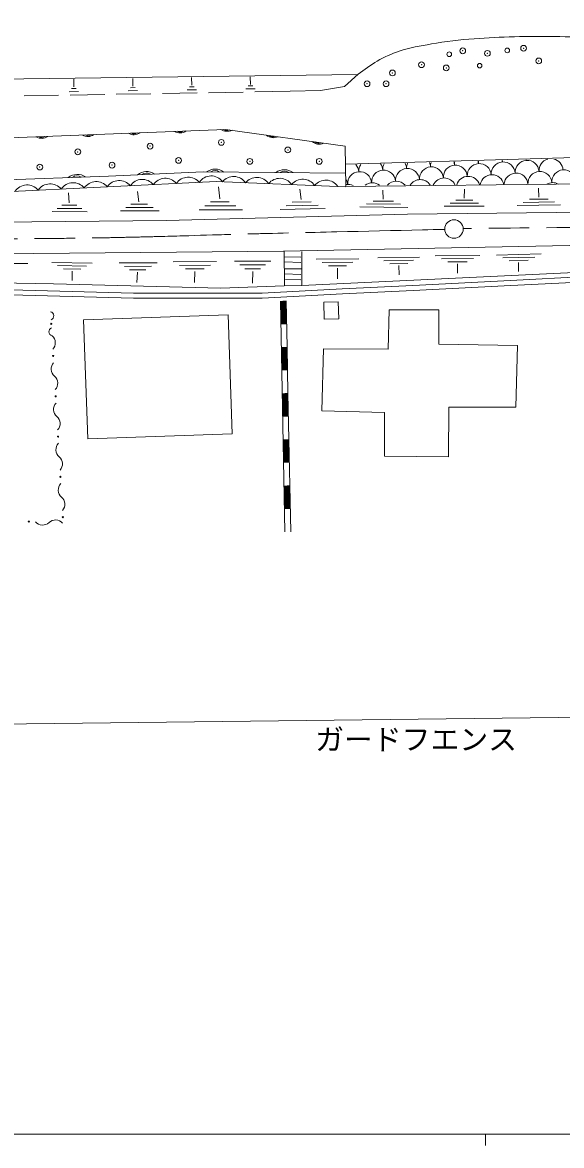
# Model space of a CAD drawing. Units: millimetres, scale not verified. Extents: x 40000 to 680000, y 20000 to 380000.
# Drawn here: x 427859 to 474593, y 204000 to 301379 of the extents above; entities that cross this region are included whole.
import ezdxf
from ezdxf.enums import TextEntityAlignment as Align

# ---------------------------------------------------------------- set-up
doc = ezdxf.new("R2010")
doc.units = ezdxf.units.MM
doc.header["$LTSCALE"] = 1000
doc.header["$PDMODE"] = 32
doc.header["$PDSIZE"] = 500
doc.linetypes.add('CHAIN', pattern=[18.5, 12, -1.5, 3.5, -1.5])
for name, color, linetype, lineweight in [('M-BGD', 7, 'Continuous', 13), ('M-BMK', 2, 'CHAIN', 13), ('M-BMK-SRVR', 3, 'Continuous', 13), ('M-STR-HTXT', 7, 'Continuous', 13), ('M-TTL-BAND', 7, 'Continuous', 13)]:
    doc.layers.add(name, color=color, linetype=linetype, lineweight=lineweight)
doc.styles.add('ＭＳ ゴシック', font='')
doc.styles.get('ＭＳ ゴシック').set_extended_font_data('MS Gothic')

msp = doc.modelspace()

# ---------------------------------------------------------------- linework, layer by layer
at = {"layer": 'M-BGD'}
for p, q in [((376510, 295830), (456892, 296877)), ((432312, 295785), (432302, 296458)), ((437429, 295859), (437418, 296526)), ((442532, 295934), (442522, 296594)), ((447622, 296008), (447612, 296662)), ((455763, 295823), (456957, 296894)), ((427993, 295013), (430993, 295065)), ((432722, 295388), (431916, 295375)), ((431993, 295082), (434992, 295134)), ((432516, 295653), (432113, 295647)), ((435992, 295151), (438992, 295203)), ((437834, 295467), (437036, 295454)), ((437630, 295729), (437231, 295723)), ((439991, 295220), (442991, 295272)), ((442933, 295545), (442143, 295532)), ((442732, 295805), (442337, 295799)), ((443991, 295289), (446990, 295341)), ((448020, 295623), (447237, 295611)), ((447820, 295881), (447429, 295875)), ((447990, 295358), (451069, 295411)), ((451069, 295411), (453704, 295494)), ((453704, 295494), (455763, 295823)), ((426754, 291367), (445458, 292109)), ((445458, 292109), (455828, 290655)), ((455834, 290649), (455889, 287154)), ((471880, 289564), (455904, 289097)), ((485962, 289921), (471880, 289564)), ((443522, 288421), (435318, 288055)), ((455843, 288324), (443522, 288421)), ((444655, 287584), (414884, 286149)), ((435318, 288055), (419644, 287469)), ((455886, 287139), (444655, 287584)), ((455889, 287154), (477632, 287394)), ((431904, 285734), (431844, 286596)), ((437942, 285825), (437831, 286715)), ((444960, 286073), (444861, 287135)), ((452033, 286018), (451897, 286932)), ((459136, 286060), (459089, 286839)), ((466165, 286146), (466174, 286929)), ((472611, 286228), (472586, 287003)), ((432566, 285538), (431269, 285546)), ((439199, 285331), (436809, 285331)), ((438684, 285628), (437250, 285628)), ((446361, 285482), (443669, 285482)), ((445789, 285836), (444174, 285836)), ((453495, 285537), (450721, 285482)), ((452895, 285831), (451231, 285798)), ((461254, 285348), (457101, 285386)), ((460645, 285613), (457679, 285640)), ((460036, 285878), (458256, 285895)), ((467889, 285437), (464428, 285463)), ((467397, 285702), (464925, 285720)), ((466905, 285966), (465422, 285977)), ((474517, 285565), (470749, 285514)), ((473971, 285816), (471279, 285780)), ((473424, 286067), (471809, 286045)), ((433470, 284959), (430445, 284976)), ((433018, 285249), (430857, 285261)), ((439714, 285034), (436368, 285034)), ((461234, 284756), (440357, 284221)), ((446932, 285128), (443164, 285128)), ((454095, 285243), (450212, 285166)), ((480133, 284962), (461234, 284756)), ((440357, 284221), (420758, 284015)), ((450494, 281558), (419180, 281242)), ((480497, 282134), (450494, 281558)), ((450545, 281551), (450567, 278534)), ((452075, 281519), (452064, 278610)), ((424634, 280502), (428325, 280468)), ((430408, 280578), (433911, 280510)), ((436243, 280528), (439547, 280539)), ((440932, 280632), (444692, 280655)), ((446253, 280695), (449386, 280695)), ((450556, 281068), (452005, 281035)), ((450589, 280628), (451989, 280579)), ((453326, 280869), (457017, 280894)), ((453853, 280567), (456490, 280586)), ((458662, 280975), (462276, 281026)), ((459186, 280718), (461768, 280755)), ((459711, 280462), (461260, 280484)), ((463624, 281151), (467521, 281176)), ((464181, 280888), (466964, 280906)), ((464737, 280625), (466407, 280636)), ((465572, 280453), (465572, 279654)), ((468960, 281209), (472831, 281312)), ((469505, 280966), (472270, 281039)), ((470049, 280722), (471708, 280766)), ((470873, 280572), (470849, 279797)), ((430910, 280297), (433413, 280249)), ((431412, 280017), (432914, 279987)), ((432164, 279821), (432170, 279008)), ((436695, 280230), (439056, 280238)), ((437148, 279933), (438564, 279938)), ((437843, 279736), (437784, 278839)), ((441465, 280318), (444150, 280334)), ((441997, 280004), (443608, 280013)), ((442799, 279797), (442785, 278845)), ((446700, 280358), (448938, 280358)), ((447146, 280021), (448489, 280021)), ((447817, 279797), (447813, 278786)), ((450589, 280026), (452021, 280010)), ((450589, 279570), (451989, 279521)), ((475731, 279691), (452073, 278578)), ((454380, 280266), (455963, 280277)), ((455172, 280068), (455172, 279154)), ((460491, 280297), (460516, 279506)), ((414290, 278526), (427898, 278176)), ((430555, 278713), (414368, 279042)), ((445058, 278346), (430555, 278713)), ((450559, 278546), (445058, 278346)), ((452073, 278578), (450559, 278546)), ((450654, 279082), (452005, 279049)), ((455587, 278286), (461703, 278579)), ((461703, 278579), (470163, 279018)), ((461725, 278129), (470185, 278569)), ((470163, 279018), (477637, 279384)), ((470185, 278569), (477656, 278935)), ((414279, 278076), (427886, 277726)), ((427886, 277726), (437481, 277470)), ((427898, 278176), (437487, 277920)), ((437487, 277920), (444476, 277920)), ((444476, 277920), (448639, 277920)), ((448639, 277920), (455587, 278286)), ((448651, 277470), (455610, 277836)), ((455610, 277836), (461725, 278129)), ((437481, 277470), (444476, 277470)), ((444476, 277470), (448651, 277470)), ((450612, 257207), (450222, 277224)), ((450311, 275223), (450272, 277225)), ((450361, 275224), (450322, 277226)), ((450411, 275225), (450372, 277227)), ((450461, 275226), (450422, 277227)), ((450511, 275227), (450472, 277228)), ((450561, 275228), (450522, 277229)), ((450611, 275229), (450572, 277230)), ((450661, 275230), (450622, 277231)), ((450711, 275231), (450672, 277232)), ((450800, 273230), (450722, 277233)), ((455234, 277159), (453977, 277120)), ((453977, 277120), (454022, 275653)), ((455280, 275692), (455234, 277159)), ((445692, 276015), (433160, 275582)), ((446048, 265712), (445692, 276015)), ((454022, 275653), (455280, 275692)), ((459572, 273059), (459636, 276467)), ((459636, 276467), (463960, 276467)), ((463960, 276467), (463960, 273485)), ((433160, 275582), (433516, 265279)), ((450389, 271219), (450350, 273221)), ((450439, 271220), (450400, 273222)), ((450489, 271221), (450450, 273223)), ((450539, 271222), (450500, 273224)), ((450589, 271223), (450550, 273225)), ((450639, 271224), (450600, 273226)), ((450689, 271225), (450650, 273227)), ((450739, 271226), (450700, 273228)), ((450789, 271227), (450750, 273229)), ((450878, 269227), (450800, 273230)), ((453799, 267691), (453948, 273081)), ((453948, 273081), (459572, 273059)), ((463960, 273485), (470776, 273357)), ((470776, 273357), (470627, 268032)), ((450467, 267216), (450428, 269218)), ((450517, 267217), (450478, 269219)), ((450567, 267218), (450528, 269220)), ((450617, 267219), (450578, 269221)), ((450667, 267220), (450628, 269222)), ((450717, 267221), (450678, 269223)), ((450767, 267222), (450728, 269224)), ((450817, 267223), (450778, 269225)), ((450867, 267224), (450828, 269226)), ((450956, 265223), (450878, 269227)), ((464833, 268032), (464790, 263729)), ((470627, 268032), (464833, 268032)), ((459252, 267563), (453799, 267691)), ((459231, 263772), (459252, 267563)), ((433516, 265279), (446048, 265712)), ((450545, 263213), (450506, 265214)), ((450595, 263214), (450556, 265215)), ((450645, 263215), (450606, 265216)), ((450695, 263216), (450656, 265217)), ((450745, 263217), (450706, 265218)), ((450795, 263217), (450756, 265219)), ((450845, 263218), (450806, 265220)), ((450895, 263219), (450856, 265221)), ((450945, 263220), (450906, 265222)), ((451034, 261220), (450956, 265223)), ((464790, 263729), (459231, 263772)), ((450623, 259209), (450584, 261211)), ((450673, 259210), (450634, 261212)), ((450723, 259211), (450684, 261213)), ((450773, 259212), (450734, 261214)), ((450823, 259213), (450784, 261215)), ((450873, 259214), (450834, 261216)), ((450923, 259215), (450884, 261217)), ((450973, 259216), (450934, 261218)), ((451023, 259217), (450984, 261219)), ((451112, 257216), (451034, 261220))]:
    msp.add_line(p, q, dxfattribs=at)
for centre in [(469887, 298954), (464860, 298624), (467497, 297635)]:
    msp.add_circle(centre, 200, dxfattribs=at)
for centre, radius, start, end in [((429525, 292236), 908, 238.87196, 305.66894), ((429540, 291857), 454, 238.87196, 305.66894), ((433522, 292394), 908, 238.87196, 305.66894), ((433537, 292015), 454, 238.87196, 305.66894), ((437519, 292553), 908, 238.87196, 305.66894), ((437534, 292174), 454, 238.87196, 305.66894), ((441516, 292711), 908, 238.87196, 305.66894), ((441531, 292332), 454, 238.87196, 305.66894), ((445612, 293161), 1211, 241.98347, 290.57172), ((445585, 292623), 598, 240.77116, 290.05008), ((449609, 292292), 908, 228.62099, 295.41796), ((449556, 291917), 454, 228.62099, 295.41796), ((453570, 291737), 908, 228.62099, 295.41796), ((453517, 291362), 454, 228.62099, 295.41796), ((462204, 288790), 1039, 3.87416, 25.62878), ((464279, 288931), 1039, 162.4648, 183.87416), ((464279, 288931), 1039, 3.87416, 20.7068), ((466353, 289071), 1039, 167.24395, 183.87416), ((466353, 289071), 1039, 3.87416, 15.92765), ((468427, 289211), 1039, 171.92301, 183.87416), ((469534, 288245), 1039, 3.87416, 183.87416), ((468427, 289211), 1039, 3.87416, 11.2486), ((470501, 289352), 1039, 176.53772, 183.87416), ((471608, 288385), 1039, 3.87416, 183.87416), ((470501, 289352), 1039, 3.87416, 6.63389), ((472575, 289492), 1039, 181.11974, 183.87416), ((473682, 288526), 1039, 106.25408, 183.87416), ((473682, 288526), 1039, 3.87416, 76.91753), ((438619, 287201), 1250, 55.68625, 129.42605), ((438597, 287701), 625, 55.68625, 129.42605), ((444561, 287413), 1250, 52.67598, 126.41578), ((444565, 287913), 625, 52.67598, 126.41578), ((450561, 287365), 1250, 52.67598, 126.41578), ((450565, 287865), 625, 52.67598, 126.41578), ((457089, 287402), 1039, 3.87416, 183.87416), ((455982, 288369), 1039, 3.87416, 41.90116), ((458056, 288509), 1039, 147.03501, 183.87416), ((459163, 287542), 1039, 3.87416, 183.87416), ((458056, 288509), 1039, 3.87416, 36.1366), ((460130, 288650), 1039, 152.4239, 183.87416), ((461238, 287683), 1039, 3.87416, 183.87416), ((460130, 288650), 1039, 3.87416, 30.74771), ((462204, 288790), 1039, 157.54283, 183.87416), ((463312, 287823), 1039, 3.87416, 183.87416), ((465386, 287964), 1039, 3.87416, 183.87416), ((467460, 288104), 1039, 3.87416, 183.87416), ((470641, 287278), 1039, 4.04097, 176.69876), ((472716, 287418), 1039, 3.87416, 183.70738), ((474790, 287559), 1039, 3.87416, 183.87416), ((428255, 286042), 1250, 39.63025, 145.89046), ((430253, 286139), 1250, 39.63025, 145.89046), ((432250, 286235), 1250, 39.63025, 145.89046), ((432617, 286953), 1250, 55.271, 129.0108), ((432598, 287453), 625, 55.271, 129.0108), ((434248, 286331), 1250, 39.63025, 145.89046), ((436246, 286428), 1250, 39.63025, 145.89046), ((438243, 286524), 1250, 39.63025, 145.89046), ((440241, 286620), 1250, 39.63025, 145.89046), ((442239, 286717), 1250, 39.63025, 145.89046), ((444217, 286872), 1201, 35.10181, 147.68134), ((446169, 286774), 1250, 34.6014, 140.8616), ((448167, 286694), 1250, 34.6014, 140.8616), ((450166, 286615), 1250, 34.6014, 140.8616), ((452164, 286536), 1250, 34.6014, 140.8616), ((454163, 286457), 1250, 34.6014, 140.8616), ((455015, 287261), 1039, 3.87416, 26.96424), ((456122, 286295), 1039, 67.26038, 99.73935), ((458197, 286435), 1039, 53.26282, 127.47691), ((460271, 286575), 1039, 42.84444, 137.89529), ((462345, 286716), 1039, 33.94404, 146.79568), ((464419, 286856), 1039, 25.88626, 154.85347), ((466493, 286997), 1039, 18.34008, 162.39965), ((468567, 287137), 1039, 11.10539, 169.63434), ((473823, 286451), 1039, 61.86649, 118.87324), ((430199, 275943), 369, 292.2583, 74.54169), ((430520, 274562), 369, 112.2583, 254.54169), ((430360, 275253), 50, 360, 180), ((430360, 275253), 50, 180, 360), ((429902, 273590), 806, 317.00282, 49.79718), ((431149, 271327), 806, 137.00282, 229.79718), ((430525, 272459), 50, 360, 180), ((430525, 272459), 50, 180, 360), ((430109, 270097), 806, 317.00282, 49.79718), ((430733, 268965), 50, 360, 180), ((430733, 268965), 50, 180, 360), ((431357, 267833), 806, 137.00282, 229.79718), ((430317, 266603), 806, 317.00282, 49.79718), ((431564, 264339), 806, 137.00282, 229.79718), ((430941, 265471), 50, 360, 180), ((430941, 265471), 50, 180, 360), ((430524, 263109), 806, 317.00282, 49.79718), ((431148, 261977), 50, 360, 180), ((431148, 261977), 50, 180, 360), ((431772, 260846), 806, 137.00282, 229.79718), ((430732, 259615), 806, 317.00282, 49.79718), ((428414, 258102), 50, 360, 180), ((428414, 258102), 50, 180, 360), ((429606, 258602), 806, 220.87651, 313.67087), ((430718, 257436), 806, 40.87651, 133.67087), ((431356, 258483), 50, 360, 180), ((431356, 258483), 50, 180, 360)]:
    msp.add_arc(centre, radius, start, end, dxfattribs=at)
msp.add_open_spline([(456959, 296904), (457512, 297280), (458035, 297705), (458618, 298032), (459226, 298373), (459861, 298674), (460523, 298895), (461424, 299195), (462369, 299352), (463306, 299513), (464534, 299724), (465774, 299875), (467017, 299969), (469336, 300143), (471666, 300182), (473991, 300162), (476429, 300141), (478860, 299864), (481298, 299832), (483202, 299808), (485106, 299935), (487011, 299942), (488549, 299948), (490090, 299977), (491625, 299887), (493904, 299755), (496159, 299329), (498437, 299173), (500722, 299017), (503014, 298990), (505304, 298954), (507666, 298916), (510029, 299023), (512390, 298954), (514884, 298880), (517367, 298547), (519861, 298514), (521547, 298492), (523236, 298537), (524915, 298679), (527245, 298876), (529555, 299269), (531864, 299631), (533456, 299881), (535050, 300135), (536625, 300473), (537647, 300693), (538631, 301091), (539665, 301242), (540600, 301379), (541553, 301323), (542497, 301363)], degree=3, knots=[0, 0, 0, 0, 1, 1, 1, 2, 2, 2, 3, 3, 3, 4, 4, 4, 5, 5, 5, 6, 6, 6, 7, 7, 7, 8, 8, 8, 9, 9, 9, 10, 10, 10, 11, 11, 11, 12, 12, 12, 13, 13, 13, 14, 14, 14, 15, 15, 15, 16, 16, 16, 17, 17, 17, 17], dxfattribs=at)
for p in [(466027, 298922), (471300, 299141), (468169, 298702), (472619, 298043), (459929, 296999), (462456, 297713), (464598, 297438), (457732, 296065), (459380, 296065), (445100, 290984), (432658, 290160), (438920, 290654), (450868, 290324), (435624, 289006), (441392, 289418), (447572, 289336), (453588, 289336), (429362, 288841)]:
    msp.add_point(p, dxfattribs=at)
at = {"layer": 'M-BMK'}
for points in [[(540777, 284681), (537134, 284483), (533493, 284204), (529846, 284086), (525167, 283934), (520484, 283983), (515803, 283942), (507841, 283873), (499879, 283839), (491918, 283770), (483324, 283696), (474731, 283598), (466137, 283512)], [(464405, 283437), (459444, 283322), (454484, 283212), (449524, 283093), (443996, 282960), (438470, 282750), (432941, 282677), (423953, 282559), (414963, 282644), (405974, 282645), (398644, 282646), (391315, 282667), (383986, 282677)]]:
    msp.add_open_spline(points, degree=3, knots=[0, 0, 0, 0, 1, 1, 1, 2, 2, 2, 3, 3, 3, 4, 4, 4, 4], dxfattribs=at)
at = {"layer": 'M-BMK-SRVR'}
msp.add_circle((465268, 283468), 800, dxfattribs=at)
at = {"layer": 'M-STR-HTXT'}
msp.add_line((541320, 241892), (383552, 240030), dxfattribs=at)
at = {"layer": 'M-TTL-BAND'}
for p, q in [((40000, 205000), (579000, 205000)), ((468000, 205000), (468000, 204000))]:
    msp.add_line(p, q, dxfattribs=at)

# ---------------------------------------------------------------- texts
at = {"layer": 'M-STR-HTXT', "style": 'ＭＳ ゴシック'}
msp.add_text('ガードフエンス\u3000\u3000L=152.0', height=1833, dxfattribs=at).set_placement((453230, 237749), align=Align.BOTTOM_LEFT)

doc.saveas('drawing.dxf')
